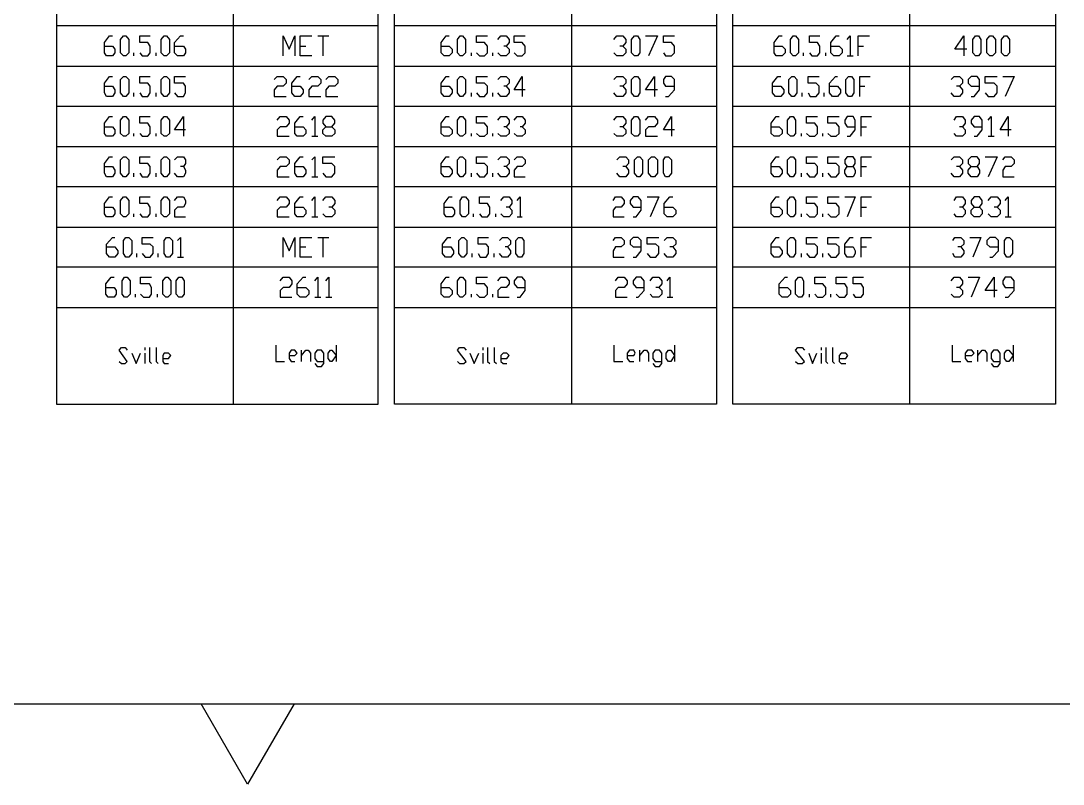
# Model space of a CAD drawing. Header units: millimetres. Extents: x -45 to 90, y -17 to 16.
# Drawn here: x -36.44 to -29.96, y -6.71 to -1.96 of the extents above; entities that cross this region are included whole.
import ezdxf

# ---------------------------------------------------------------- set-up
doc = ezdxf.new("R2010")
doc.units = ezdxf.units.MM
doc.layers.add('PDF_Geometry', color=7, linetype='Continuous')

msp = doc.modelspace()

# ---------------------------------------------------------------- linework, layer by layer
at = {"layer": 'PDF_Geometry', "lineweight": 25}
for points in [[(-44.1267, 7.6371), (-44.1267, -6.2069), (89.3766, -6.2069), (89.3766, 7.6371)], [(-34.2159, 3.5023), (-36.2145, 3.5023), (-36.2145, -4.3457), (-34.2159, -4.3457)], [(-32.1163, -4.3457), (-34.115, -4.3457), (-34.115, 2.7505), (-32.1163, 2.7505)], [(-30.0122, -4.3457), (-32.0155, -4.3457), (-32.0155, 0.2523), (-30.0122, 0.2523)], [(-35.7974, -2.182), (-35.8157, -2.1637), (-35.8157, -2.0812), (-35.7974, -2.0583), (-35.7836, -2.0583), (-35.7653, -2.0812), (-35.7653, -2.1637), (-35.7836, -2.182)], [(-35.5453, -2.182), (-35.5636, -2.1637), (-35.5636, -2.0812), (-35.5453, -2.0583), (-35.5315, -2.0583), (-35.5132, -2.0812), (-35.5132, -2.1637), (-35.5315, -2.182)], [(-33.707, -2.182), (-33.7254, -2.1637), (-33.7254, -2.0812), (-33.707, -2.0583), (-33.6933, -2.0583), (-33.6749, -2.0812), (-33.6749, -2.1637), (-33.6933, -2.182)], [(-32.6252, -2.182), (-32.6435, -2.1637), (-32.6435, -2.0812), (-32.6252, -2.0583), (-32.6068, -2.0583), (-32.5931, -2.0812), (-32.5931, -2.1637), (-32.6068, -2.182)], [(-31.6396, -2.182), (-31.6579, -2.1637), (-31.6579, -2.0812), (-31.6396, -2.0583), (-31.6258, -2.0583), (-31.6075, -2.0812), (-31.6075, -2.1637), (-31.6258, -2.182)], [(-30.5073, -2.182), (-30.5256, -2.1637), (-30.5256, -2.0812), (-30.5073, -2.0583), (-30.489, -2.0583), (-30.4752, -2.0812), (-30.4752, -2.1637), (-30.489, -2.182)], [(-30.4202, -2.182), (-30.4386, -2.1637), (-30.4386, -2.0812), (-30.4202, -2.0583), (-30.4019, -2.0583), (-30.3835, -2.0812), (-30.3835, -2.1637), (-30.4019, -2.182)], [(-30.3285, -2.182), (-30.3469, -2.1637), (-30.3469, -2.0812), (-30.3285, -2.0583), (-30.3148, -2.0583), (-30.2964, -2.0812), (-30.2964, -2.1637), (-30.3148, -2.182)], [(-35.7974, -2.4342), (-35.8157, -2.4112), (-35.8157, -2.3287), (-35.7974, -2.3104), (-35.7836, -2.3104), (-35.7653, -2.3287), (-35.7653, -2.4112), (-35.7836, -2.4342)], [(-35.5453, -2.4342), (-35.5636, -2.4112), (-35.5636, -2.3287), (-35.5453, -2.3104), (-35.5315, -2.3104), (-35.5132, -2.3287), (-35.5132, -2.4112), (-35.5315, -2.4342)], [(-33.707, -2.4342), (-33.7254, -2.4112), (-33.7254, -2.3287), (-33.707, -2.3104), (-33.6933, -2.3104), (-33.6749, -2.3287), (-33.6749, -2.4112), (-33.6933, -2.4342)], [(-32.6252, -2.4342), (-32.6435, -2.4112), (-32.6435, -2.3287), (-32.6252, -2.3104), (-32.6068, -2.3104), (-32.5931, -2.3287), (-32.5931, -2.4112), (-32.6068, -2.4342)], [(-31.6488, -2.4342), (-31.6671, -2.4112), (-31.6671, -2.3287), (-31.6488, -2.3104), (-31.635, -2.3104), (-31.6167, -2.3287), (-31.6167, -2.4112), (-31.635, -2.4342)], [(-31.2958, -2.4342), (-31.3141, -2.4112), (-31.3141, -2.3287), (-31.2958, -2.3104), (-31.2774, -2.3104), (-31.2637, -2.3287), (-31.2637, -2.4112), (-31.2774, -2.4342)], [(-35.7974, -2.6817), (-35.8157, -2.6634), (-35.8157, -2.5809), (-35.7974, -2.5579), (-35.7836, -2.5579), (-35.7653, -2.5809), (-35.7653, -2.6634), (-35.7836, -2.6817)], [(-35.5453, -2.6817), (-35.5636, -2.6634), (-35.5636, -2.5809), (-35.5453, -2.5579), (-35.5315, -2.5579), (-35.5132, -2.5809), (-35.5132, -2.6634), (-35.5315, -2.6817)], [(-33.707, -2.6817), (-33.7254, -2.6634), (-33.7254, -2.5809), (-33.707, -2.5579), (-33.6933, -2.5579), (-33.6749, -2.5809), (-33.6749, -2.6634), (-33.6933, -2.6817)], [(-32.6252, -2.6817), (-32.6435, -2.6634), (-32.6435, -2.5809), (-32.6252, -2.5579), (-32.6068, -2.5579), (-32.5931, -2.5809), (-32.5931, -2.6634), (-32.6068, -2.6817)], [(-31.6579, -2.6817), (-31.6763, -2.6634), (-31.6763, -2.5809), (-31.6579, -2.5579), (-31.6396, -2.5579), (-31.6258, -2.5809), (-31.6258, -2.6634), (-31.6396, -2.6817)], [(-35.7974, -2.9338), (-35.8157, -2.9109), (-35.8157, -2.8284), (-35.7974, -2.8101), (-35.7836, -2.8101), (-35.7653, -2.8284), (-35.7653, -2.9109), (-35.7836, -2.9338)], [(-35.5453, -2.9338), (-35.5636, -2.9109), (-35.5636, -2.8284), (-35.5453, -2.8101), (-35.5315, -2.8101), (-35.5132, -2.8284), (-35.5132, -2.9109), (-35.5315, -2.9338)], [(-33.707, -2.9338), (-33.7254, -2.9109), (-33.7254, -2.8284), (-33.707, -2.8101), (-33.6933, -2.8101), (-33.6749, -2.8284), (-33.6749, -2.9109), (-33.6933, -2.9338)], [(-32.6068, -2.9338), (-32.6252, -2.9109), (-32.6252, -2.8284), (-32.6068, -2.8101), (-32.5931, -2.8101), (-32.5748, -2.8284), (-32.5748, -2.9109), (-32.5931, -2.9338)], [(-32.5197, -2.9338), (-32.5381, -2.9109), (-32.5381, -2.8284), (-32.5197, -2.8101), (-32.5014, -2.8101), (-32.4831, -2.8284), (-32.4831, -2.9109), (-32.5014, -2.9338)], [(-32.4326, -2.9338), (-32.4464, -2.9109), (-32.4464, -2.8284), (-32.4326, -2.8101), (-32.4143, -2.8101), (-32.396, -2.8284), (-32.396, -2.9109), (-32.4143, -2.9338)], [(-31.6579, -2.9338), (-31.6763, -2.9109), (-31.6763, -2.8284), (-31.6579, -2.8101), (-31.6396, -2.8101), (-31.6258, -2.8284), (-31.6258, -2.9109), (-31.6396, -2.9338)], [(-35.7974, -3.1814), (-35.8157, -3.163), (-35.8157, -3.0805), (-35.7974, -3.0576), (-35.7836, -3.0576), (-35.7653, -3.0805), (-35.7653, -3.163), (-35.7836, -3.1814)], [(-35.5453, -3.1814), (-35.5636, -3.163), (-35.5636, -3.0805), (-35.5453, -3.0576), (-35.5315, -3.0576), (-35.5132, -3.0805), (-35.5132, -3.163), (-35.5315, -3.1814)], [(-33.6933, -3.1814), (-33.707, -3.163), (-33.707, -3.0805), (-33.6933, -3.0576), (-33.6749, -3.0576), (-33.6566, -3.0805), (-33.6566, -3.163), (-33.6749, -3.1814)], [(-31.6579, -3.1814), (-31.6763, -3.163), (-31.6763, -3.0805), (-31.6579, -3.0576), (-31.6396, -3.0576), (-31.6258, -3.0805), (-31.6258, -3.163), (-31.6396, -3.1814)], [(-35.7836, -3.4335), (-35.7974, -3.4106), (-35.7974, -3.3281), (-35.7836, -3.3097), (-35.7653, -3.3097), (-35.747, -3.3281), (-35.747, -3.4106), (-35.7653, -3.4335)], [(-35.5315, -3.4335), (-35.5453, -3.4106), (-35.5453, -3.3281), (-35.5315, -3.3097), (-35.5132, -3.3097), (-35.4948, -3.3281), (-35.4948, -3.4106), (-35.5132, -3.4335)], [(-33.6979, -3.4335), (-33.7162, -3.4106), (-33.7162, -3.3281), (-33.6979, -3.3097), (-33.6841, -3.3097), (-33.6658, -3.3281), (-33.6658, -3.4106), (-33.6841, -3.4335)], [(-33.3449, -3.4335), (-33.3632, -3.4106), (-33.3632, -3.3281), (-33.3449, -3.3097), (-33.3265, -3.3097), (-33.3128, -3.3281), (-33.3128, -3.4106), (-33.3265, -3.4335)], [(-31.6579, -3.4335), (-31.6763, -3.4106), (-31.6763, -3.3281), (-31.6579, -3.3097), (-31.6396, -3.3097), (-31.6258, -3.3281), (-31.6258, -3.4106), (-31.6396, -3.4335)], [(-30.3148, -3.4335), (-30.3285, -3.4106), (-30.3285, -3.3281), (-30.3148, -3.3097), (-30.2964, -3.3097), (-30.2781, -3.3281), (-30.2781, -3.4106), (-30.2964, -3.4335)], [(-35.7928, -3.681), (-35.8066, -3.6627), (-35.8066, -3.5802), (-35.7928, -3.5573), (-35.7745, -3.5573), (-35.7561, -3.5802), (-35.7561, -3.6627), (-35.7745, -3.681)], [(-35.5361, -3.681), (-35.5544, -3.6627), (-35.5544, -3.5802), (-35.5361, -3.5573), (-35.5223, -3.5573), (-35.504, -3.5802), (-35.504, -3.6627), (-35.5223, -3.681)], [(-35.4536, -3.681), (-35.4719, -3.6627), (-35.4719, -3.5802), (-35.4536, -3.5573), (-35.4352, -3.5573), (-35.4215, -3.5802), (-35.4215, -3.6627), (-35.4352, -3.681)], [(-33.707, -3.681), (-33.7254, -3.6627), (-33.7254, -3.5802), (-33.707, -3.5573), (-33.6933, -3.5573), (-33.6749, -3.5802), (-33.6749, -3.6627), (-33.6933, -3.681)], [(-31.6075, -3.681), (-31.6258, -3.6627), (-31.6258, -3.5802), (-31.6075, -3.5573), (-31.5892, -3.5573), (-31.5754, -3.5802), (-31.5754, -3.6627), (-31.5892, -3.681)], [(-34.4772, -4.0432), (-34.5047, -4.0799), (-34.5138, -4.0799), (-34.5276, -4.0615), (-34.5276, -4.0294), (-34.5138, -4.0111), (-34.5047, -4.0111)], [(-32.3776, -4.0432), (-32.4006, -4.0799), (-32.4143, -4.0799), (-32.4281, -4.0615), (-32.4281, -4.0294), (-32.4143, -4.0111), (-32.4006, -4.0111)], [(-30.2735, -4.0432), (-30.301, -4.0799), (-30.3148, -4.0799), (-30.3285, -4.0615), (-30.3285, -4.0294), (-30.3148, -4.0111), (-30.301, -4.0111)]]:
    msp.add_lwpolyline(points, close=True, dxfattribs=at)
for points in [[(-35.1144, -4.3457), (-35.1144, 3.5023)], [(-33.0148, -4.3457), (-33.0148, 2.7505)], [(-30.9153, -4.3457), (-30.9153, 0.2523)], [(-36.2145, -1.9941), (-34.2159, -1.9941)], [(-34.115, -1.9941), (-32.1163, -1.9941)], [(-32.0155, -1.9941), (-30.0122, -1.9941)], [(-35.9166, -2.1224), (-35.8661, -2.1224), (-35.8524, -2.1408), (-35.8524, -2.1637), (-35.8661, -2.182), (-35.9028, -2.182), (-35.9166, -2.1637), (-35.9166, -2.0995), (-35.8845, -2.0583), (-35.8661, -2.0583)], [(-35.6965, -2.1637), (-35.6828, -2.182), (-35.6461, -2.182), (-35.6324, -2.1637), (-35.6324, -2.1224), (-35.6461, -2.0995), (-35.6965, -2.0995), (-35.6965, -2.0583), (-35.6324, -2.0583)], [(-35.4811, -2.1224), (-35.4261, -2.1224), (-35.4123, -2.1408), (-35.4123, -2.1637), (-35.4261, -2.182), (-35.4627, -2.182), (-35.4811, -2.1637), (-35.4811, -2.0995), (-35.4444, -2.0583), (-35.4261, -2.0583)], [(-34.8072, -2.182), (-34.8072, -2.0583), (-34.7705, -2.1408), (-34.7339, -2.0583), (-34.7339, -2.182)], [(-34.6284, -2.182), (-34.7018, -2.182), (-34.7018, -2.0583), (-34.6284, -2.0583)], [(-34.5918, -2.0583), (-34.523, -2.0583)], [(-34.5597, -2.0583), (-34.5597, -2.182)], [(-33.8262, -2.1224), (-33.7758, -2.1224), (-33.7575, -2.1408), (-33.7575, -2.1637), (-33.7758, -2.182), (-33.8079, -2.182), (-33.8262, -2.1637), (-33.8262, -2.0995), (-33.7941, -2.0583), (-33.7758, -2.0583)], [(-33.6062, -2.1637), (-33.5878, -2.182), (-33.5558, -2.182), (-33.5374, -2.1637), (-33.5374, -2.1224), (-33.5558, -2.0995), (-33.6062, -2.0995), (-33.6062, -2.0583), (-33.5374, -2.0583)], [(-33.4732, -2.0812), (-33.4549, -2.0583), (-33.4228, -2.0583), (-33.4045, -2.0812), (-33.4045, -2.0995), (-33.4228, -2.1224), (-33.4366, -2.1224)], [(-33.3724, -2.1637), (-33.3541, -2.182), (-33.322, -2.182), (-33.3036, -2.1637), (-33.3036, -2.1224), (-33.322, -2.0995), (-33.3724, -2.0995), (-33.3724, -2.0583), (-33.3036, -2.0583)], [(-32.7535, -2.0812), (-32.7352, -2.0583), (-32.6985, -2.0583), (-32.6802, -2.0812), (-32.6802, -2.0995), (-32.6985, -2.1224), (-32.7169, -2.1224)], [(-32.5564, -2.0583), (-32.4831, -2.0583), (-32.5381, -2.182)], [(-32.4464, -2.1637), (-32.4326, -2.182), (-32.396, -2.182), (-32.3776, -2.1637), (-32.3776, -2.1224), (-32.396, -2.0995), (-32.4464, -2.0995), (-32.4464, -2.0583), (-32.3776, -2.0583)], [(-31.7588, -2.1224), (-31.7084, -2.1224), (-31.69, -2.1408), (-31.69, -2.1637), (-31.7084, -2.182), (-31.745, -2.182), (-31.7588, -2.1637), (-31.7588, -2.0995), (-31.7267, -2.0583), (-31.7084, -2.0583)], [(-31.5387, -2.1637), (-31.525, -2.182), (-31.4883, -2.182), (-31.4746, -2.1637), (-31.4746, -2.1224), (-31.4883, -2.0995), (-31.5387, -2.0995), (-31.5387, -2.0583), (-31.4746, -2.0583)], [(-31.4058, -2.1224), (-31.3554, -2.1224), (-31.337, -2.1408), (-31.337, -2.1637), (-31.3554, -2.182), (-31.3875, -2.182), (-31.4058, -2.1637), (-31.4058, -2.0995), (-31.3737, -2.0583), (-31.3554, -2.0583)], [(-31.3049, -2.0812), (-31.2866, -2.0583), (-31.2866, -2.182)], [(-31.2362, -2.182), (-31.2362, -2.0583), (-31.1674, -2.0583)], [(-30.5623, -2.1408), (-30.6357, -2.1408), (-30.5807, -2.0583), (-30.5807, -2.182)], [(-34.7018, -2.1224), (-34.6651, -2.1224)], [(-33.4228, -2.1224), (-33.4045, -2.1408), (-33.4045, -2.1637), (-33.4228, -2.182), (-33.4549, -2.182), (-33.4732, -2.1637)], [(-32.6985, -2.1224), (-32.6802, -2.1408), (-32.6802, -2.1637), (-32.6985, -2.182), (-32.7352, -2.182), (-32.7535, -2.1637)], [(-31.2362, -2.1224), (-31.2041, -2.1224)], [(-35.7332, -2.182), (-35.7332, -2.1637)], [(-35.5957, -2.182), (-35.5957, -2.1637)], [(-33.6383, -2.182), (-33.6383, -2.1637)], [(-33.5053, -2.182), (-33.5053, -2.1637)], [(-31.5754, -2.182), (-31.5754, -2.1637)], [(-31.4379, -2.182), (-31.4379, -2.1637)], [(-31.3049, -2.182), (-31.2683, -2.182)], [(-36.2145, -2.2462), (-34.2159, -2.2462)], [(-34.115, -2.2462), (-32.1163, -2.2462)], [(-32.0155, -2.2462), (-30.0122, -2.2462)], [(-35.9166, -2.37), (-35.8661, -2.37), (-35.8524, -2.3929), (-35.8524, -2.4112), (-35.8661, -2.4342), (-35.9028, -2.4342), (-35.9166, -2.4112), (-35.9166, -2.3517), (-35.8845, -2.3104), (-35.8661, -2.3104)], [(-35.6965, -2.4112), (-35.6828, -2.4342), (-35.6461, -2.4342), (-35.6324, -2.4112), (-35.6324, -2.37), (-35.6461, -2.3517), (-35.6965, -2.3517), (-35.6965, -2.3104), (-35.6324, -2.3104)], [(-35.4811, -2.4112), (-35.4627, -2.4342), (-35.4261, -2.4342), (-35.4123, -2.4112), (-35.4123, -2.37), (-35.4261, -2.3517), (-35.4811, -2.3517), (-35.4811, -2.3104), (-35.4123, -2.3104)], [(-34.8622, -2.3287), (-34.8439, -2.3104), (-34.8072, -2.3104), (-34.7889, -2.3287), (-34.7889, -2.3517), (-34.8072, -2.37), (-34.8439, -2.37), (-34.8622, -2.3929), (-34.8622, -2.4342), (-34.7889, -2.4342)], [(-34.7522, -2.37), (-34.7018, -2.37), (-34.6834, -2.3929), (-34.6834, -2.4112), (-34.7018, -2.4342), (-34.7339, -2.4342), (-34.7522, -2.4112), (-34.7522, -2.3517), (-34.7201, -2.3104), (-34.7018, -2.3104)], [(-34.6468, -2.3287), (-34.6284, -2.3104), (-34.5918, -2.3104), (-34.5734, -2.3287), (-34.5734, -2.3517), (-34.5918, -2.37), (-34.6284, -2.37), (-34.6468, -2.3929), (-34.6468, -2.4342), (-34.5734, -2.4342)], [(-34.5413, -2.3287), (-34.523, -2.3104), (-34.4863, -2.3104), (-34.468, -2.3287), (-34.468, -2.3517), (-34.4863, -2.37), (-34.523, -2.37), (-34.5413, -2.3929), (-34.5413, -2.4342), (-34.468, -2.4342)], [(-33.8262, -2.37), (-33.7758, -2.37), (-33.7575, -2.3929), (-33.7575, -2.4112), (-33.7758, -2.4342), (-33.8079, -2.4342), (-33.8262, -2.4112), (-33.8262, -2.3517), (-33.7941, -2.3104), (-33.7758, -2.3104)], [(-33.6062, -2.4112), (-33.5878, -2.4342), (-33.5558, -2.4342), (-33.5374, -2.4112), (-33.5374, -2.37), (-33.5558, -2.3517), (-33.6062, -2.3517), (-33.6062, -2.3104), (-33.5374, -2.3104)], [(-33.4732, -2.3287), (-33.4549, -2.3104), (-33.4228, -2.3104), (-33.4045, -2.3287), (-33.4045, -2.3517), (-33.4228, -2.37), (-33.4366, -2.37)], [(-33.3036, -2.3929), (-33.3724, -2.3929), (-33.322, -2.3104), (-33.322, -2.4342)], [(-32.7535, -2.3287), (-32.7352, -2.3104), (-32.6985, -2.3104), (-32.6802, -2.3287), (-32.6802, -2.3517), (-32.6985, -2.37), (-32.7169, -2.37)], [(-32.4831, -2.3929), (-32.5564, -2.3929), (-32.5014, -2.3104), (-32.5014, -2.4342)], [(-32.4326, -2.4342), (-32.4143, -2.4342), (-32.3776, -2.3929), (-32.3776, -2.3287), (-32.396, -2.3104), (-32.4326, -2.3104), (-32.4464, -2.3287), (-32.4464, -2.3517), (-32.4326, -2.37), (-32.3776, -2.37)], [(-31.7679, -2.37), (-31.7175, -2.37), (-31.6992, -2.3929), (-31.6992, -2.4112), (-31.7175, -2.4342), (-31.7496, -2.4342), (-31.7679, -2.4112), (-31.7679, -2.3517), (-31.7359, -2.3104), (-31.7175, -2.3104)], [(-31.5479, -2.4112), (-31.5342, -2.4342), (-31.4975, -2.4342), (-31.4791, -2.4112), (-31.4791, -2.37), (-31.4975, -2.3517), (-31.5479, -2.3517), (-31.5479, -2.3104), (-31.4791, -2.3104)], [(-31.415, -2.37), (-31.3645, -2.37), (-31.3462, -2.3929), (-31.3462, -2.4112), (-31.3645, -2.4342), (-31.3966, -2.4342), (-31.415, -2.4112), (-31.415, -2.3517), (-31.3783, -2.3104), (-31.3645, -2.3104)], [(-31.227, -2.4342), (-31.227, -2.3104), (-31.1628, -2.3104)], [(-30.6586, -2.3287), (-30.6403, -2.3104), (-30.6082, -2.3104), (-30.5898, -2.3287), (-30.5898, -2.3517), (-30.6082, -2.37), (-30.6265, -2.37)], [(-30.5348, -2.4342), (-30.5165, -2.4342), (-30.4844, -2.3929), (-30.4844, -2.3287), (-30.4981, -2.3104), (-30.5348, -2.3104), (-30.5532, -2.3287), (-30.5532, -2.3517), (-30.5348, -2.37), (-30.4844, -2.37)], [(-30.4477, -2.4112), (-30.4294, -2.4342), (-30.3927, -2.4342), (-30.3744, -2.4112), (-30.3744, -2.37), (-30.3927, -2.3517), (-30.4477, -2.3517), (-30.4477, -2.3104), (-30.3744, -2.3104)], [(-30.3377, -2.3104), (-30.2689, -2.3104), (-30.3239, -2.4342)], [(-33.4228, -2.37), (-33.4045, -2.3929), (-33.4045, -2.4112), (-33.4228, -2.4342), (-33.4549, -2.4342), (-33.4732, -2.4112)], [(-32.6985, -2.37), (-32.6802, -2.3929), (-32.6802, -2.4112), (-32.6985, -2.4342), (-32.7352, -2.4342), (-32.7535, -2.4112)], [(-31.227, -2.37), (-31.1949, -2.37)], [(-30.6082, -2.37), (-30.5898, -2.3929), (-30.5898, -2.4112), (-30.6082, -2.4342), (-30.6403, -2.4342), (-30.6586, -2.4112)], [(-35.7332, -2.4342), (-35.7332, -2.4112)], [(-35.5957, -2.4342), (-35.5957, -2.4112)], [(-33.6383, -2.4342), (-33.6383, -2.4112)], [(-33.5053, -2.4342), (-33.5053, -2.4112)], [(-31.5846, -2.4342), (-31.5846, -2.4112)], [(-31.4471, -2.4342), (-31.4471, -2.4112)], [(-36.2145, -2.4938), (-34.2159, -2.4938)], [(-34.115, -2.4938), (-32.1163, -2.4938)], [(-32.0155, -2.4938), (-30.0122, -2.4938)], [(-35.9166, -2.6221), (-35.8661, -2.6221), (-35.8524, -2.6405), (-35.8524, -2.6634), (-35.8661, -2.6817), (-35.9028, -2.6817), (-35.9166, -2.6634), (-35.9166, -2.5992), (-35.8845, -2.5579), (-35.8661, -2.5579)], [(-35.6965, -2.6634), (-35.6828, -2.6817), (-35.6461, -2.6817), (-35.6324, -2.6634), (-35.6324, -2.6221), (-35.6461, -2.5992), (-35.6965, -2.5992), (-35.6965, -2.5579), (-35.6324, -2.5579)], [(-35.4123, -2.6405), (-35.4811, -2.6405), (-35.4261, -2.5579), (-35.4261, -2.6817)], [(-34.8439, -2.5809), (-34.8256, -2.5579), (-34.7889, -2.5579), (-34.7705, -2.5809), (-34.7705, -2.5992), (-34.7889, -2.6221), (-34.8256, -2.6221), (-34.8439, -2.6405), (-34.8439, -2.6817), (-34.7705, -2.6817)], [(-34.7339, -2.6221), (-34.6834, -2.6221), (-34.6651, -2.6405), (-34.6651, -2.6634), (-34.6834, -2.6817), (-34.7201, -2.6817), (-34.7339, -2.6634), (-34.7339, -2.5992), (-34.7018, -2.5579), (-34.6834, -2.5579)], [(-34.6284, -2.5809), (-34.6101, -2.5579), (-34.6101, -2.6817)], [(-34.5047, -2.6221), (-34.4863, -2.6405), (-34.4863, -2.6634), (-34.5047, -2.6817), (-34.5413, -2.6817), (-34.5597, -2.6634), (-34.5597, -2.6405), (-34.5413, -2.6221), (-34.5047, -2.6221), (-34.4863, -2.5992), (-34.4863, -2.5809), (-34.5047, -2.5579), (-34.5413, -2.5579), (-34.5597, -2.5809), (-34.5597, -2.5992), (-34.5413, -2.6221)], [(-33.8262, -2.6221), (-33.7758, -2.6221), (-33.7575, -2.6405), (-33.7575, -2.6634), (-33.7758, -2.6817), (-33.8079, -2.6817), (-33.8262, -2.6634), (-33.8262, -2.5992), (-33.7941, -2.5579), (-33.7758, -2.5579)], [(-33.6062, -2.6634), (-33.5878, -2.6817), (-33.5558, -2.6817), (-33.5374, -2.6634), (-33.5374, -2.6221), (-33.5558, -2.5992), (-33.6062, -2.5992), (-33.6062, -2.5579), (-33.5374, -2.5579)], [(-33.4732, -2.5809), (-33.4549, -2.5579), (-33.4228, -2.5579), (-33.4045, -2.5809), (-33.4045, -2.5992), (-33.4228, -2.6221), (-33.4366, -2.6221)], [(-33.3724, -2.5809), (-33.3541, -2.5579), (-33.322, -2.5579), (-33.3036, -2.5809), (-33.3036, -2.5992), (-33.322, -2.6221), (-33.3357, -2.6221)], [(-32.7535, -2.5809), (-32.7352, -2.5579), (-32.6985, -2.5579), (-32.6802, -2.5809), (-32.6802, -2.5992), (-32.6985, -2.6221), (-32.7169, -2.6221)], [(-32.5564, -2.5809), (-32.5381, -2.5579), (-32.5014, -2.5579), (-32.4831, -2.5809), (-32.4831, -2.5992), (-32.5014, -2.6221), (-32.5381, -2.6221), (-32.5564, -2.6405), (-32.5564, -2.6817), (-32.4831, -2.6817)], [(-32.3776, -2.6405), (-32.4464, -2.6405), (-32.396, -2.5579), (-32.396, -2.6817)], [(-31.7771, -2.6221), (-31.7267, -2.6221), (-31.7084, -2.6405), (-31.7084, -2.6634), (-31.7267, -2.6817), (-31.7588, -2.6817), (-31.7771, -2.6634), (-31.7771, -2.5992), (-31.745, -2.5579), (-31.7267, -2.5579)], [(-31.5571, -2.6634), (-31.5387, -2.6817), (-31.5067, -2.6817), (-31.4883, -2.6634), (-31.4883, -2.6221), (-31.5067, -2.5992), (-31.5571, -2.5992), (-31.5571, -2.5579), (-31.4883, -2.5579)], [(-31.4241, -2.6634), (-31.4058, -2.6817), (-31.3737, -2.6817), (-31.3554, -2.6634), (-31.3554, -2.6221), (-31.3737, -2.5992), (-31.4241, -2.5992), (-31.4241, -2.5579), (-31.3554, -2.5579)], [(-31.3049, -2.6817), (-31.2866, -2.6817), (-31.2545, -2.6405), (-31.2545, -2.5809), (-31.2683, -2.5579), (-31.3049, -2.5579), (-31.3187, -2.5809), (-31.3187, -2.5992), (-31.3049, -2.6221), (-31.2545, -2.6221)], [(-31.2179, -2.6817), (-31.2179, -2.5579), (-31.1537, -2.5579)], [(-30.6403, -2.5809), (-30.6265, -2.5579), (-30.5898, -2.5579), (-30.5715, -2.5809), (-30.5715, -2.5992), (-30.5898, -2.6221), (-30.6082, -2.6221)], [(-30.5165, -2.6817), (-30.4981, -2.6817), (-30.4661, -2.6405), (-30.4661, -2.5809), (-30.4844, -2.5579), (-30.5165, -2.5579), (-30.5348, -2.5809), (-30.5348, -2.5992), (-30.5165, -2.6221), (-30.4661, -2.6221)], [(-30.4294, -2.5809), (-30.411, -2.5579), (-30.411, -2.6817)], [(-30.2873, -2.6405), (-30.356, -2.6405), (-30.3056, -2.5579), (-30.3056, -2.6817)], [(-33.4228, -2.6221), (-33.4045, -2.6405), (-33.4045, -2.6634), (-33.4228, -2.6817), (-33.4549, -2.6817), (-33.4732, -2.6634)], [(-33.322, -2.6221), (-33.3036, -2.6405), (-33.3036, -2.6634), (-33.322, -2.6817), (-33.3541, -2.6817), (-33.3724, -2.6634)], [(-32.6985, -2.6221), (-32.6802, -2.6405), (-32.6802, -2.6634), (-32.6985, -2.6817), (-32.7352, -2.6817), (-32.7535, -2.6634)], [(-31.2179, -2.6221), (-31.1858, -2.6221)], [(-30.5898, -2.6221), (-30.5715, -2.6405), (-30.5715, -2.6634), (-30.5898, -2.6817), (-30.6265, -2.6817), (-30.6403, -2.6634)], [(-35.7332, -2.6817), (-35.7332, -2.6634)], [(-35.5957, -2.6817), (-35.5957, -2.6634)], [(-34.6284, -2.6817), (-34.5918, -2.6817)], [(-33.6383, -2.6817), (-33.6383, -2.6634)], [(-33.5053, -2.6817), (-33.5053, -2.6634)], [(-31.5892, -2.6817), (-31.5892, -2.6634)], [(-31.4562, -2.6817), (-31.4562, -2.6634)], [(-30.4294, -2.6817), (-30.3927, -2.6817)], [(-36.2145, -2.7459), (-34.2159, -2.7459)], [(-34.115, -2.7459), (-32.1163, -2.7459)], [(-32.0155, -2.7459), (-30.0122, -2.7459)], [(-35.9166, -2.8697), (-35.8661, -2.8697), (-35.8524, -2.8926), (-35.8524, -2.9109), (-35.8661, -2.9338), (-35.9028, -2.9338), (-35.9166, -2.9109), (-35.9166, -2.8513), (-35.8845, -2.8101), (-35.8661, -2.8101)], [(-35.6965, -2.9109), (-35.6828, -2.9338), (-35.6461, -2.9338), (-35.6324, -2.9109), (-35.6324, -2.8697), (-35.6461, -2.8513), (-35.6965, -2.8513), (-35.6965, -2.8101), (-35.6324, -2.8101)], [(-35.4811, -2.8284), (-35.4627, -2.8101), (-35.4261, -2.8101), (-35.4123, -2.8284), (-35.4123, -2.8513), (-35.4261, -2.8697), (-35.4444, -2.8697)], [(-34.8439, -2.8284), (-34.8256, -2.8101), (-34.7889, -2.8101), (-34.7705, -2.8284), (-34.7705, -2.8513), (-34.7889, -2.8697), (-34.8256, -2.8697), (-34.8439, -2.8926), (-34.8439, -2.9338), (-34.7705, -2.9338)], [(-34.7339, -2.8697), (-34.6834, -2.8697), (-34.6651, -2.8926), (-34.6651, -2.9109), (-34.6834, -2.9338), (-34.7201, -2.9338), (-34.7339, -2.9109), (-34.7339, -2.8513), (-34.7018, -2.8101), (-34.6834, -2.8101)], [(-34.6284, -2.8284), (-34.6101, -2.8101), (-34.6101, -2.9338)], [(-34.5597, -2.9109), (-34.5413, -2.9338), (-34.5047, -2.9338), (-34.4863, -2.9109), (-34.4863, -2.8697), (-34.5047, -2.8513), (-34.5597, -2.8513), (-34.5597, -2.8101), (-34.4863, -2.8101)], [(-33.8262, -2.8697), (-33.7758, -2.8697), (-33.7575, -2.8926), (-33.7575, -2.9109), (-33.7758, -2.9338), (-33.8079, -2.9338), (-33.8262, -2.9109), (-33.8262, -2.8513), (-33.7941, -2.8101), (-33.7758, -2.8101)], [(-33.6062, -2.9109), (-33.5878, -2.9338), (-33.5558, -2.9338), (-33.5374, -2.9109), (-33.5374, -2.8697), (-33.5558, -2.8513), (-33.6062, -2.8513), (-33.6062, -2.8101), (-33.5374, -2.8101)], [(-33.4732, -2.8284), (-33.4549, -2.8101), (-33.4228, -2.8101), (-33.4045, -2.8284), (-33.4045, -2.8513), (-33.4228, -2.8697), (-33.4366, -2.8697)], [(-33.3724, -2.8284), (-33.3541, -2.8101), (-33.322, -2.8101), (-33.3036, -2.8284), (-33.3036, -2.8513), (-33.322, -2.8697), (-33.3541, -2.8697), (-33.3724, -2.8926), (-33.3724, -2.9338), (-33.3036, -2.9338)], [(-32.7352, -2.8284), (-32.7169, -2.8101), (-32.6802, -2.8101), (-32.6618, -2.8284), (-32.6618, -2.8513), (-32.6802, -2.8697), (-32.6985, -2.8697)], [(-31.7771, -2.8697), (-31.7267, -2.8697), (-31.7084, -2.8926), (-31.7084, -2.9109), (-31.7267, -2.9338), (-31.7588, -2.9338), (-31.7771, -2.9109), (-31.7771, -2.8513), (-31.745, -2.8101), (-31.7267, -2.8101)], [(-31.5571, -2.9109), (-31.5387, -2.9338), (-31.5067, -2.9338), (-31.4883, -2.9109), (-31.4883, -2.8697), (-31.5067, -2.8513), (-31.5571, -2.8513), (-31.5571, -2.8101), (-31.4883, -2.8101)], [(-31.4241, -2.9109), (-31.4058, -2.9338), (-31.3737, -2.9338), (-31.3554, -2.9109), (-31.3554, -2.8697), (-31.3737, -2.8513), (-31.4241, -2.8513), (-31.4241, -2.8101), (-31.3554, -2.8101)], [(-31.2683, -2.8697), (-31.2545, -2.8926), (-31.2545, -2.9109), (-31.2683, -2.9338), (-31.3049, -2.9338), (-31.3187, -2.9109), (-31.3187, -2.8926), (-31.3049, -2.8697), (-31.2683, -2.8697), (-31.2545, -2.8513), (-31.2545, -2.8284), (-31.2683, -2.8101), (-31.3049, -2.8101), (-31.3187, -2.8284), (-31.3187, -2.8513), (-31.3049, -2.8697)], [(-31.2179, -2.9338), (-31.2179, -2.8101), (-31.1537, -2.8101)], [(-30.6586, -2.8284), (-30.6403, -2.8101), (-30.6082, -2.8101), (-30.5898, -2.8284), (-30.5898, -2.8513), (-30.6082, -2.8697), (-30.6265, -2.8697)], [(-30.4981, -2.8697), (-30.4844, -2.8926), (-30.4844, -2.9109), (-30.4981, -2.9338), (-30.5348, -2.9338), (-30.5532, -2.9109), (-30.5532, -2.8926), (-30.5348, -2.8697), (-30.4981, -2.8697), (-30.4844, -2.8513), (-30.4844, -2.8284), (-30.4981, -2.8101), (-30.5348, -2.8101), (-30.5532, -2.8284), (-30.5532, -2.8513), (-30.5348, -2.8697)], [(-30.4477, -2.8101), (-30.3744, -2.8101), (-30.4294, -2.9338)], [(-30.3377, -2.8284), (-30.3239, -2.8101), (-30.2873, -2.8101), (-30.2689, -2.8284), (-30.2689, -2.8513), (-30.2873, -2.8697), (-30.3239, -2.8697), (-30.3377, -2.8926), (-30.3377, -2.9338), (-30.2689, -2.9338)], [(-35.7332, -2.9338), (-35.7332, -2.9109)], [(-35.5957, -2.9338), (-35.5957, -2.9109)], [(-35.4261, -2.8697), (-35.4123, -2.8926), (-35.4123, -2.9109), (-35.4261, -2.9338), (-35.4627, -2.9338), (-35.4811, -2.9109)], [(-33.6383, -2.9338), (-33.6383, -2.9109)], [(-33.5053, -2.9338), (-33.5053, -2.9109)], [(-33.4228, -2.8697), (-33.4045, -2.8926), (-33.4045, -2.9109), (-33.4228, -2.9338), (-33.4549, -2.9338), (-33.4732, -2.9109)], [(-32.6802, -2.8697), (-32.6618, -2.8926), (-32.6618, -2.9109), (-32.6802, -2.9338), (-32.7169, -2.9338), (-32.7352, -2.9109)], [(-31.5892, -2.9338), (-31.5892, -2.9109)], [(-31.4562, -2.9338), (-31.4562, -2.9109)], [(-31.2179, -2.8697), (-31.1858, -2.8697)], [(-30.6082, -2.8697), (-30.5898, -2.8926), (-30.5898, -2.9109), (-30.6082, -2.9338), (-30.6403, -2.9338), (-30.6586, -2.9109)], [(-34.6284, -2.9338), (-34.5918, -2.9338)], [(-36.2145, -2.9934), (-34.2159, -2.9934)], [(-34.115, -2.9934), (-32.1163, -2.9934)], [(-32.0155, -2.9934), (-30.0122, -2.9934)], [(-35.9166, -3.1218), (-35.8661, -3.1218), (-35.8524, -3.1401), (-35.8524, -3.163), (-35.8661, -3.1814), (-35.9028, -3.1814), (-35.9166, -3.163), (-35.9166, -3.0989), (-35.8845, -3.0576), (-35.8661, -3.0576)], [(-35.6965, -3.163), (-35.6828, -3.1814), (-35.6461, -3.1814), (-35.6324, -3.163), (-35.6324, -3.1218), (-35.6461, -3.0989), (-35.6965, -3.0989), (-35.6965, -3.0576), (-35.6324, -3.0576)], [(-35.4811, -3.0805), (-35.4627, -3.0576), (-35.4261, -3.0576), (-35.4123, -3.0805), (-35.4123, -3.0989), (-35.4261, -3.1218), (-35.4627, -3.1218), (-35.4811, -3.1401), (-35.4811, -3.1814), (-35.4123, -3.1814)], [(-34.8439, -3.0805), (-34.8256, -3.0576), (-34.7889, -3.0576), (-34.7705, -3.0805), (-34.7705, -3.0989), (-34.7889, -3.1218), (-34.8256, -3.1218), (-34.8439, -3.1401), (-34.8439, -3.1814), (-34.7705, -3.1814)], [(-34.7339, -3.1218), (-34.6834, -3.1218), (-34.6651, -3.1401), (-34.6651, -3.163), (-34.6834, -3.1814), (-34.7201, -3.1814), (-34.7339, -3.163), (-34.7339, -3.0989), (-34.7018, -3.0576), (-34.6834, -3.0576)], [(-34.6284, -3.0805), (-34.6101, -3.0576), (-34.6101, -3.1814)], [(-34.5597, -3.0805), (-34.5413, -3.0576), (-34.5047, -3.0576), (-34.4863, -3.0805), (-34.4863, -3.0989), (-34.5047, -3.1218), (-34.523, -3.1218)], [(-33.8079, -3.1218), (-33.7575, -3.1218), (-33.7437, -3.1401), (-33.7437, -3.163), (-33.7575, -3.1814), (-33.7941, -3.1814), (-33.8079, -3.163), (-33.8079, -3.0989), (-33.7758, -3.0576), (-33.7575, -3.0576)], [(-33.5878, -3.163), (-33.5741, -3.1814), (-33.5374, -3.1814), (-33.5237, -3.163), (-33.5237, -3.1218), (-33.5374, -3.0989), (-33.5878, -3.0989), (-33.5878, -3.0576), (-33.5237, -3.0576)], [(-33.4549, -3.0805), (-33.4366, -3.0576), (-33.4045, -3.0576), (-33.3861, -3.0805), (-33.3861, -3.0989), (-33.4045, -3.1218), (-33.4228, -3.1218)], [(-33.3541, -3.0805), (-33.3357, -3.0576), (-33.3357, -3.1814)], [(-32.7581, -3.0805), (-32.7444, -3.0576), (-32.7077, -3.0576), (-32.6894, -3.0805), (-32.6894, -3.0989), (-32.7077, -3.1218), (-32.7444, -3.1218), (-32.7581, -3.1401), (-32.7581, -3.1814), (-32.6894, -3.1814)], [(-32.6343, -3.1814), (-32.616, -3.1814), (-32.5839, -3.1401), (-32.5839, -3.0805), (-32.6023, -3.0576), (-32.6343, -3.0576), (-32.6527, -3.0805), (-32.6527, -3.0989), (-32.6343, -3.1218), (-32.5839, -3.1218)], [(-32.5472, -3.0576), (-32.4739, -3.0576), (-32.5289, -3.1814)], [(-32.4418, -3.1218), (-32.3868, -3.1218), (-32.3685, -3.1401), (-32.3685, -3.163), (-32.3868, -3.1814), (-32.4235, -3.1814), (-32.4418, -3.163), (-32.4418, -3.0989), (-32.4051, -3.0576), (-32.3868, -3.0576)], [(-31.7771, -3.1218), (-31.7267, -3.1218), (-31.7084, -3.1401), (-31.7084, -3.163), (-31.7267, -3.1814), (-31.7588, -3.1814), (-31.7771, -3.163), (-31.7771, -3.0989), (-31.745, -3.0576), (-31.7267, -3.0576)], [(-31.5571, -3.163), (-31.5387, -3.1814), (-31.5067, -3.1814), (-31.4883, -3.163), (-31.4883, -3.1218), (-31.5067, -3.0989), (-31.5571, -3.0989), (-31.5571, -3.0576), (-31.4883, -3.0576)], [(-31.4241, -3.163), (-31.4058, -3.1814), (-31.3737, -3.1814), (-31.3554, -3.163), (-31.3554, -3.1218), (-31.3737, -3.0989), (-31.4241, -3.0989), (-31.4241, -3.0576), (-31.3554, -3.0576)], [(-31.3187, -3.0576), (-31.2545, -3.0576), (-31.3049, -3.1814)], [(-31.2179, -3.1814), (-31.2179, -3.0576), (-31.1537, -3.0576)], [(-30.6403, -3.0805), (-30.6265, -3.0576), (-30.5898, -3.0576), (-30.5715, -3.0805), (-30.5715, -3.0989), (-30.5898, -3.1218), (-30.6082, -3.1218)], [(-30.4844, -3.1218), (-30.4661, -3.1401), (-30.4661, -3.163), (-30.4844, -3.1814), (-30.5165, -3.1814), (-30.5348, -3.163), (-30.5348, -3.1401), (-30.5165, -3.1218), (-30.4844, -3.1218), (-30.4661, -3.0989), (-30.4661, -3.0805), (-30.4844, -3.0576), (-30.5165, -3.0576), (-30.5348, -3.0805), (-30.5348, -3.0989), (-30.5165, -3.1218)], [(-30.4294, -3.0805), (-30.411, -3.0576), (-30.3744, -3.0576), (-30.356, -3.0805), (-30.356, -3.0989), (-30.3744, -3.1218), (-30.3927, -3.1218)], [(-30.3239, -3.0805), (-30.3056, -3.0576), (-30.3056, -3.1814)], [(-35.7332, -3.1814), (-35.7332, -3.163)], [(-35.5957, -3.1814), (-35.5957, -3.163)], [(-34.5047, -3.1218), (-34.4863, -3.1401), (-34.4863, -3.163), (-34.5047, -3.1814), (-34.5413, -3.1814), (-34.5597, -3.163)], [(-33.6245, -3.1814), (-33.6245, -3.163)], [(-33.487, -3.1814), (-33.487, -3.163)], [(-33.4045, -3.1218), (-33.3861, -3.1401), (-33.3861, -3.163), (-33.4045, -3.1814), (-33.4366, -3.1814), (-33.4549, -3.163)], [(-31.5892, -3.1814), (-31.5892, -3.163)], [(-31.4562, -3.1814), (-31.4562, -3.163)], [(-31.2179, -3.1218), (-31.1858, -3.1218)], [(-30.5898, -3.1218), (-30.5715, -3.1401), (-30.5715, -3.163), (-30.5898, -3.1814), (-30.6265, -3.1814), (-30.6403, -3.163)], [(-30.3744, -3.1218), (-30.356, -3.1401), (-30.356, -3.163), (-30.3744, -3.1814), (-30.411, -3.1814), (-30.4294, -3.163)], [(-34.6284, -3.1814), (-34.5918, -3.1814)], [(-33.3541, -3.1814), (-33.322, -3.1814)], [(-30.3239, -3.1814), (-30.2873, -3.1814)], [(-36.2145, -3.2456), (-34.2159, -3.2456)], [(-34.115, -3.2456), (-32.1163, -3.2456)], [(-32.0155, -3.2456), (-30.0122, -3.2456)], [(-35.9028, -3.3693), (-35.8524, -3.3693), (-35.8341, -3.3922), (-35.8341, -3.4106), (-35.8524, -3.4335), (-35.8845, -3.4335), (-35.9028, -3.4106), (-35.9028, -3.351), (-35.8661, -3.3097), (-35.8524, -3.3097)], [(-35.6828, -3.4106), (-35.6644, -3.4335), (-35.6324, -3.4335), (-35.614, -3.4106), (-35.614, -3.3693), (-35.6324, -3.351), (-35.6828, -3.351), (-35.6828, -3.3097), (-35.614, -3.3097)], [(-35.4627, -3.3281), (-35.4444, -3.3097), (-35.4444, -3.4335)], [(-34.8072, -3.4335), (-34.8072, -3.3097), (-34.7705, -3.3922), (-34.7339, -3.3097), (-34.7339, -3.4335)], [(-34.6284, -3.4335), (-34.7018, -3.4335), (-34.7018, -3.3097), (-34.6284, -3.3097)], [(-34.5918, -3.3097), (-34.523, -3.3097)], [(-34.5597, -3.3097), (-34.5597, -3.4335)], [(-33.817, -3.3693), (-33.7666, -3.3693), (-33.7483, -3.3922), (-33.7483, -3.4106), (-33.7666, -3.4335), (-33.7987, -3.4335), (-33.817, -3.4106), (-33.817, -3.351), (-33.785, -3.3097), (-33.7666, -3.3097)], [(-33.597, -3.4106), (-33.5833, -3.4335), (-33.5466, -3.4335), (-33.5328, -3.4106), (-33.5328, -3.3693), (-33.5466, -3.351), (-33.597, -3.351), (-33.597, -3.3097), (-33.5328, -3.3097)], [(-33.4641, -3.3281), (-33.4457, -3.3097), (-33.4136, -3.3097), (-33.3953, -3.3281), (-33.3953, -3.351), (-33.4136, -3.3693), (-33.4274, -3.3693)], [(-32.7581, -3.3281), (-32.7444, -3.3097), (-32.7077, -3.3097), (-32.6894, -3.3281), (-32.6894, -3.351), (-32.7077, -3.3693), (-32.7444, -3.3693), (-32.7581, -3.3922), (-32.7581, -3.4335), (-32.6894, -3.4335)], [(-32.6343, -3.4335), (-32.616, -3.4335), (-32.5839, -3.3922), (-32.5839, -3.3281), (-32.6023, -3.3097), (-32.6343, -3.3097), (-32.6527, -3.3281), (-32.6527, -3.351), (-32.6343, -3.3693), (-32.5839, -3.3693)], [(-32.5472, -3.4106), (-32.5289, -3.4335), (-32.4922, -3.4335), (-32.4739, -3.4106), (-32.4739, -3.3693), (-32.4922, -3.351), (-32.5472, -3.351), (-32.5472, -3.3097), (-32.4739, -3.3097)], [(-32.4418, -3.3281), (-32.4235, -3.3097), (-32.3868, -3.3097), (-32.3685, -3.3281), (-32.3685, -3.351), (-32.3868, -3.3693), (-32.4051, -3.3693)], [(-31.7771, -3.3693), (-31.7267, -3.3693), (-31.7084, -3.3922), (-31.7084, -3.4106), (-31.7267, -3.4335), (-31.7588, -3.4335), (-31.7771, -3.4106), (-31.7771, -3.351), (-31.745, -3.3097), (-31.7267, -3.3097)], [(-31.5571, -3.4106), (-31.5387, -3.4335), (-31.5067, -3.4335), (-31.4883, -3.4106), (-31.4883, -3.3693), (-31.5067, -3.351), (-31.5571, -3.351), (-31.5571, -3.3097), (-31.4883, -3.3097)], [(-31.4241, -3.4106), (-31.4058, -3.4335), (-31.3737, -3.4335), (-31.3554, -3.4106), (-31.3554, -3.3693), (-31.3737, -3.351), (-31.4241, -3.351), (-31.4241, -3.3097), (-31.3554, -3.3097)], [(-31.3187, -3.3693), (-31.2683, -3.3693), (-31.2545, -3.3922), (-31.2545, -3.4106), (-31.2683, -3.4335), (-31.3049, -3.4335), (-31.3187, -3.4106), (-31.3187, -3.351), (-31.2866, -3.3097), (-31.2683, -3.3097)], [(-31.2179, -3.4335), (-31.2179, -3.3097), (-31.1537, -3.3097)], [(-30.6494, -3.3281), (-30.6357, -3.3097), (-30.599, -3.3097), (-30.5807, -3.3281), (-30.5807, -3.351), (-30.599, -3.3693), (-30.6173, -3.3693)], [(-30.544, -3.3097), (-30.4752, -3.3097), (-30.5256, -3.4335)], [(-30.4202, -3.4335), (-30.4019, -3.4335), (-30.3652, -3.3922), (-30.3652, -3.3281), (-30.3835, -3.3097), (-30.4202, -3.3097), (-30.4386, -3.3281), (-30.4386, -3.351), (-30.4202, -3.3693), (-30.3652, -3.3693)], [(-35.7149, -3.4335), (-35.7149, -3.4106)], [(-35.5819, -3.4335), (-35.5819, -3.4106)], [(-34.7018, -3.3693), (-34.6651, -3.3693)], [(-33.6337, -3.4335), (-33.6337, -3.4106)], [(-33.4962, -3.4335), (-33.4962, -3.4106)], [(-33.4136, -3.3693), (-33.3953, -3.3922), (-33.3953, -3.4106), (-33.4136, -3.4335), (-33.4457, -3.4335), (-33.4641, -3.4106)], [(-32.3868, -3.3693), (-32.3685, -3.3922), (-32.3685, -3.4106), (-32.3868, -3.4335), (-32.4235, -3.4335), (-32.4418, -3.4106)], [(-31.5892, -3.4335), (-31.5892, -3.4106)], [(-31.4562, -3.4335), (-31.4562, -3.4106)], [(-31.2179, -3.3693), (-31.1858, -3.3693)], [(-30.599, -3.3693), (-30.5807, -3.3922), (-30.5807, -3.4106), (-30.599, -3.4335), (-30.6357, -3.4335), (-30.6494, -3.4106)], [(-36.2145, -3.4931), (-34.2159, -3.4931)], [(-35.4627, -3.4335), (-35.4261, -3.4335)], [(-34.115, -3.4931), (-32.1163, -3.4931)], [(-32.0155, -3.4931), (-30.0122, -3.4931)], [(-35.9074, -3.6215), (-35.857, -3.6215), (-35.8432, -3.6398), (-35.8432, -3.6627), (-35.857, -3.681), (-35.8937, -3.681), (-35.9074, -3.6627), (-35.9074, -3.5985), (-35.8753, -3.5573), (-35.857, -3.5573)], [(-35.692, -3.6627), (-35.6736, -3.681), (-35.6369, -3.681), (-35.6232, -3.6627), (-35.6232, -3.6215), (-35.6369, -3.5985), (-35.692, -3.5985), (-35.692, -3.5573), (-35.6232, -3.5573)], [(-34.8256, -3.5802), (-34.8072, -3.5573), (-34.7705, -3.5573), (-34.7522, -3.5802), (-34.7522, -3.5985), (-34.7705, -3.6215), (-34.8072, -3.6215), (-34.8256, -3.6398), (-34.8256, -3.681), (-34.7522, -3.681)], [(-34.7201, -3.6215), (-34.6651, -3.6215), (-34.6468, -3.6398), (-34.6468, -3.6627), (-34.6651, -3.681), (-34.7018, -3.681), (-34.7201, -3.6627), (-34.7201, -3.5985), (-34.6834, -3.5573), (-34.6651, -3.5573)], [(-34.6101, -3.5802), (-34.5918, -3.5573), (-34.5918, -3.681)], [(-34.5413, -3.5802), (-34.523, -3.5573), (-34.523, -3.681)], [(-33.8262, -3.6215), (-33.7758, -3.6215), (-33.7575, -3.6398), (-33.7575, -3.6627), (-33.7758, -3.681), (-33.8079, -3.681), (-33.8262, -3.6627), (-33.8262, -3.5985), (-33.7941, -3.5573), (-33.7758, -3.5573)], [(-33.6062, -3.6627), (-33.5878, -3.681), (-33.5558, -3.681), (-33.5374, -3.6627), (-33.5374, -3.6215), (-33.5558, -3.5985), (-33.6062, -3.5985), (-33.6062, -3.5573), (-33.5374, -3.5573)], [(-33.4732, -3.5802), (-33.4549, -3.5573), (-33.4228, -3.5573), (-33.4045, -3.5802), (-33.4045, -3.5985), (-33.4228, -3.6215), (-33.4549, -3.6215), (-33.4732, -3.6398), (-33.4732, -3.681), (-33.4045, -3.681)], [(-33.3541, -3.681), (-33.3357, -3.681), (-33.3036, -3.6398), (-33.3036, -3.5802), (-33.322, -3.5573), (-33.3541, -3.5573), (-33.3724, -3.5802), (-33.3724, -3.5985), (-33.3541, -3.6215), (-33.3036, -3.6215)], [(-32.7444, -3.5802), (-32.726, -3.5573), (-32.6894, -3.5573), (-32.671, -3.5802), (-32.671, -3.5985), (-32.6894, -3.6215), (-32.726, -3.6215), (-32.7444, -3.6398), (-32.7444, -3.681), (-32.671, -3.681)], [(-32.616, -3.681), (-32.6023, -3.681), (-32.5656, -3.6398), (-32.5656, -3.5802), (-32.5839, -3.5573), (-32.616, -3.5573), (-32.6343, -3.5802), (-32.6343, -3.5985), (-32.616, -3.6215), (-32.5656, -3.6215)], [(-32.5289, -3.5802), (-32.5106, -3.5573), (-32.4739, -3.5573), (-32.4556, -3.5802), (-32.4556, -3.5985), (-32.4739, -3.6215), (-32.4922, -3.6215)], [(-32.4235, -3.5802), (-32.4051, -3.5573), (-32.4051, -3.681)], [(-31.7267, -3.6215), (-31.6763, -3.6215), (-31.6579, -3.6398), (-31.6579, -3.6627), (-31.6763, -3.681), (-31.7084, -3.681), (-31.7267, -3.6627), (-31.7267, -3.5985), (-31.69, -3.5573), (-31.6763, -3.5573)], [(-31.5067, -3.6627), (-31.4883, -3.681), (-31.4562, -3.681), (-31.4379, -3.6627), (-31.4379, -3.6215), (-31.4562, -3.5985), (-31.5067, -3.5985), (-31.5067, -3.5573), (-31.4379, -3.5573)], [(-31.3737, -3.6627), (-31.3554, -3.681), (-31.3187, -3.681), (-31.3049, -3.6627), (-31.3049, -3.6215), (-31.3187, -3.5985), (-31.3737, -3.5985), (-31.3737, -3.5573), (-31.3049, -3.5573)], [(-31.2683, -3.6627), (-31.2545, -3.681), (-31.2179, -3.681), (-31.2041, -3.6627), (-31.2041, -3.6215), (-31.2179, -3.5985), (-31.2683, -3.5985), (-31.2683, -3.5573), (-31.2041, -3.5573)], [(-30.6586, -3.5802), (-30.6403, -3.5573), (-30.6082, -3.5573), (-30.5898, -3.5802), (-30.5898, -3.5985), (-30.6082, -3.6215), (-30.6265, -3.6215)], [(-30.5532, -3.5573), (-30.4844, -3.5573), (-30.5348, -3.681)], [(-30.3744, -3.6398), (-30.4477, -3.6398), (-30.3927, -3.5573), (-30.3927, -3.681)], [(-30.3239, -3.681), (-30.3056, -3.681), (-30.2689, -3.6398), (-30.2689, -3.5802), (-30.2873, -3.5573), (-30.3239, -3.5573), (-30.3377, -3.5802), (-30.3377, -3.5985), (-30.3239, -3.6215), (-30.2689, -3.6215)], [(-32.4739, -3.6215), (-32.4556, -3.6398), (-32.4556, -3.6627), (-32.4739, -3.681), (-32.5106, -3.681), (-32.5289, -3.6627)], [(-30.6082, -3.6215), (-30.5898, -3.6398), (-30.5898, -3.6627), (-30.6082, -3.681), (-30.6403, -3.681), (-30.6586, -3.6627)], [(-35.724, -3.681), (-35.724, -3.6627)], [(-35.5865, -3.681), (-35.5865, -3.6627)], [(-34.6101, -3.681), (-34.5734, -3.681)], [(-34.5413, -3.681), (-34.5047, -3.681)], [(-33.6383, -3.681), (-33.6383, -3.6627)], [(-33.5053, -3.681), (-33.5053, -3.6627)], [(-32.4235, -3.681), (-32.3868, -3.681)], [(-31.5387, -3.681), (-31.5387, -3.6627)], [(-31.4058, -3.681), (-31.4058, -3.6627)], [(-36.2145, -3.7452), (-34.2159, -3.7452)], [(-34.115, -3.7452), (-32.1163, -3.7452)], [(-32.0155, -3.7452), (-30.0122, -3.7452)], [(-35.8249, -4.0799), (-35.8111, -4.0936), (-35.7882, -4.0936), (-35.7745, -4.0799), (-35.8249, -4.0111), (-35.8111, -3.9928), (-35.7882, -3.9928), (-35.7745, -4.0111)], [(-35.6644, -4.0111), (-35.6644, -3.9928)], [(-35.6369, -3.9928), (-35.6369, -4.0799), (-35.6232, -4.0936)], [(-35.5957, -3.9928), (-35.5957, -4.0799), (-35.5819, -4.0936)], [(-34.8531, -3.979), (-34.8531, -4.0799), (-34.798, -4.0799)], [(-34.7705, -4.0432), (-34.7339, -4.0432), (-34.7201, -4.0294), (-34.7339, -4.0111), (-34.7568, -4.0111), (-34.7705, -4.0294), (-34.7705, -4.0615), (-34.7568, -4.0799), (-34.7339, -4.0799)], [(-34.6926, -4.0799), (-34.6926, -4.0111)], [(-34.6926, -4.0432), (-34.6651, -4.0111), (-34.6514, -4.0111), (-34.6376, -4.0294), (-34.6376, -4.0799)], [(-34.6101, -4.0936), (-34.5963, -4.112), (-34.5688, -4.112), (-34.5551, -4.0936), (-34.5551, -4.0294), (-34.5688, -4.0111), (-34.5963, -4.0111), (-34.6101, -4.0294), (-34.6101, -4.0615), (-34.5963, -4.0799), (-34.5551, -4.0799)], [(-34.4772, -3.979), (-34.4772, -4.0799)], [(-33.7254, -4.0799), (-33.7116, -4.0936), (-33.6841, -4.0936), (-33.6704, -4.0799), (-33.7254, -4.0111), (-33.7116, -3.9928), (-33.6841, -3.9928), (-33.6704, -4.0111)], [(-33.5649, -4.0111), (-33.5649, -3.9928)], [(-33.5374, -3.9928), (-33.5374, -4.0799), (-33.5237, -4.0936)], [(-33.4962, -3.9928), (-33.4962, -4.0799), (-33.4824, -4.0936)], [(-32.7535, -3.979), (-32.7535, -4.0799), (-32.6985, -4.0799)], [(-32.671, -4.0432), (-32.6298, -4.0432), (-32.6206, -4.0294), (-32.6298, -4.0111), (-32.6573, -4.0111), (-32.671, -4.0294), (-32.671, -4.0615), (-32.6573, -4.0799), (-32.6298, -4.0799)], [(-32.5931, -4.0799), (-32.5931, -4.0111)], [(-32.5931, -4.0432), (-32.5656, -4.0111), (-32.5518, -4.0111), (-32.5381, -4.0294), (-32.5381, -4.0799)], [(-32.5106, -4.0936), (-32.4968, -4.112), (-32.4693, -4.112), (-32.4556, -4.0936), (-32.4556, -4.0294), (-32.4693, -4.0111), (-32.4968, -4.0111), (-32.5106, -4.0294), (-32.5106, -4.0615), (-32.4968, -4.0799), (-32.4556, -4.0799)], [(-32.3776, -3.979), (-32.3776, -4.0799)], [(-31.6258, -4.0799), (-31.6121, -4.0936), (-31.5846, -4.0936), (-31.5708, -4.0799), (-31.6258, -4.0111), (-31.6121, -3.9928), (-31.5846, -3.9928), (-31.5708, -4.0111)], [(-31.4654, -4.0111), (-31.4654, -3.9928)], [(-31.4379, -3.9928), (-31.4379, -4.0799), (-31.4241, -4.0936)], [(-31.3966, -3.9928), (-31.3966, -4.0799), (-31.3829, -4.0936)], [(-30.654, -3.979), (-30.654, -4.0799), (-30.599, -4.0799)], [(-30.5715, -4.0432), (-30.5302, -4.0432), (-30.5165, -4.0294), (-30.5302, -4.0111), (-30.5577, -4.0111), (-30.5715, -4.0294), (-30.5715, -4.0615), (-30.5577, -4.0799), (-30.5302, -4.0799)], [(-30.4936, -4.0799), (-30.4936, -4.0111)], [(-30.4936, -4.0432), (-30.4661, -4.0111), (-30.4523, -4.0111), (-30.4386, -4.0294), (-30.4386, -4.0799)], [(-30.411, -4.0936), (-30.3973, -4.112), (-30.3698, -4.112), (-30.356, -4.0936), (-30.356, -4.0294), (-30.3698, -4.0111), (-30.3973, -4.0111), (-30.411, -4.0294), (-30.411, -4.0615), (-30.3973, -4.0799), (-30.356, -4.0799)], [(-30.2735, -3.979), (-30.2735, -4.0799)], [(-35.747, -4.0294), (-35.7195, -4.0936), (-35.692, -4.0294)], [(-35.6644, -4.0936), (-35.6644, -4.0294)], [(-35.5544, -4.0615), (-35.5178, -4.0615), (-35.504, -4.0432), (-35.5178, -4.0294), (-35.5453, -4.0294), (-35.5544, -4.0432), (-35.5544, -4.0799), (-35.5453, -4.0936), (-35.5178, -4.0936)], [(-33.6474, -4.0294), (-33.6199, -4.0936), (-33.5924, -4.0294)], [(-33.5649, -4.0936), (-33.5649, -4.0294)], [(-33.4549, -4.0615), (-33.4182, -4.0615), (-33.4045, -4.0432), (-33.4182, -4.0294), (-33.4411, -4.0294), (-33.4549, -4.0432), (-33.4549, -4.0799), (-33.4411, -4.0936), (-33.4182, -4.0936)], [(-31.5433, -4.0294), (-31.5204, -4.0936), (-31.4929, -4.0294)], [(-31.4654, -4.0936), (-31.4654, -4.0294)], [(-31.3554, -4.0615), (-31.3141, -4.0615), (-31.3004, -4.0432), (-31.3141, -4.0294), (-31.3416, -4.0294), (-31.3554, -4.0432), (-31.3554, -4.0799), (-31.3416, -4.0936), (-31.3141, -4.0936)], [(-34.7385, -6.2069), (-35.0273, -6.7066), (-35.3161, -6.2069)]]:
    msp.add_lwpolyline(points, dxfattribs=at)

doc.saveas('drawing.dxf')
